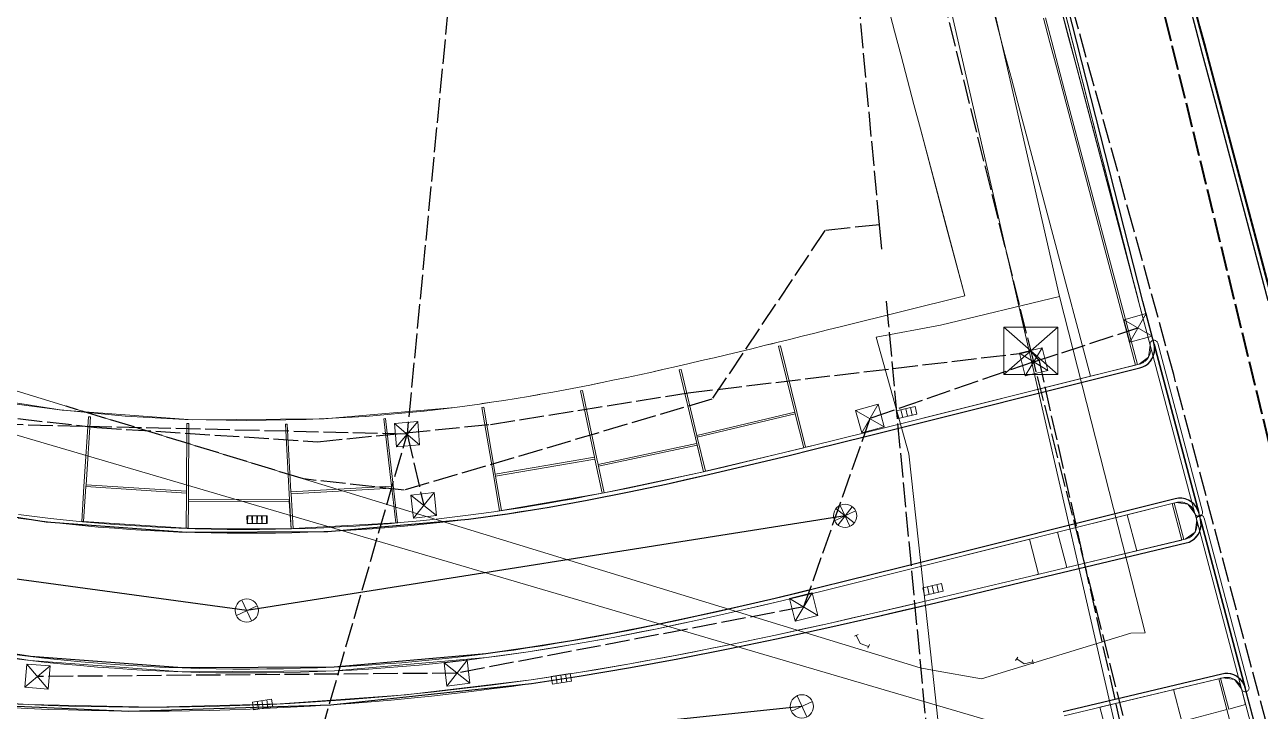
# Model space of a CAD drawing. Header units: metres. Extents: x 105014 to 106600, y 111320 to 118425.
# Drawn here: x 105288.6 to 105352.4, y 112797 to 112832.4 of the extents above; entities that cross this region are included whole.
import ezdxf

# ---------------------------------------------------------------- set-up
doc = ezdxf.new("R2010")
doc.units = ezdxf.units.M
doc.linetypes.add('DASHED', pattern=[1.524, 1.27, -0.254])
for name, color, linetype, lineweight in [('10-PAV-CALZADA-BRT', 12, 'CONTINUOUS', 30), ('10-PAV-CALZADA-MIXTA', 8, 'CONTINUOUS', 30), ('10-PAV-CICLORUTA', 76, 'CONTINUOUS', 18), ('10-PAV-SARDINEL', 252, 'CONTINUOUS', 13), ('20-EP-ZONA-DURA', 253, 'CONTINUOUS', 13), ('20-EP-ZONA-VERDE', 84, 'CONTINUOUS', 13), ('30-RED-ENEL-NODOS', 11, 'CONTINUOUS', 13), ('30-RED-ENEL-PROY', 1, 'DASHED', 25), ('30-RED-ETB-CAMARA', 151, 'CONTINUOUS', 13), ('30-RED-ETB-EXIST', 145, 'CONTINUOUS', 13), ('30-RED-ETB-PROY', 5, 'DASHED', 25), ('30-RED-VANTI-PROY', 2, 'DASHED', 25), ('35-RH-ACUE-MATRIZ-PJ', 150, 'DASHED', 40), ('35-RH-ACUE-MENOR-EXIST', 151, 'CONTINUOUS', 13), ('35-RH-ACUE-MENOR-PROY', 5, 'DASHED', 25), ('35-RH-PLUV-COLECTOR', 96, 'CONTINUOUS', 30), ('35-RH-PLUV-NODOS', 94, 'CONTINUOUS', 13)]:
    doc.layers.add(name, color=color, linetype=linetype, lineweight=lineweight)

# ---------------------------------------------------------------- blocks, each defined once
blk = doc.blocks.new('CAM_ETB_T_14')
for p, q in [((-1.39, -1.22), (1.39, 1.22)), ((-1.39, 1.22), (1.39, -1.22))]:
    blk.add_line(p, q)
blk.add_lwpolyline([(-1.39, -1.22), (1.39, -1.22), (1.39, 1.22), (-1.39, 1.22)], close=True)
blk = doc.blocks.new('CAJA_ENEL')
for p, q in [((-0.6, -0.6), (0.6, 0.6)), ((-0.6, 0.6), (0.6, -0.6))]:
    blk.add_line(p, q)
blk.add_lwpolyline([(-0.6, -0.6), (0.6, -0.6), (0.6, 0.6), (-0.6, 0.6)], close=True)
blk = doc.blocks.new('SUMIDERO')
for p, q in [((-0.25, -0.2), (-0.25, 0.2)), ((0, -0.2), (0, 0.2)), ((0.25, -0.2), (0.25, 0.2))]:
    blk.add_line(p, q)
blk.add_lwpolyline([(-0.5, -0.2), (0.5, -0.2), (0.5, 0.2), (-0.5, 0.2)], close=True)
blk = doc.blocks.new('POZO_PLUV')
for p, q in [((-0.42, -0.42), (0.42, 0.42)), ((-0.42, 0.42), (0.42, -0.42))]:
    blk.add_line(p, q)
blk.add_circle((0, 0), 0.6)

msp = doc.modelspace()

# ---------------------------------------------------------------- linework, layer by layer
at = {"layer": '10-PAV-CALZADA-BRT'}
msp.add_lwpolyline([(105353.0095, 112818.2869), (105349.7627, 112830.5127), (105349.5147, 112831.4482), (105349.2666, 112832.3845), (105349.0185, 112833.3212)], dxfattribs=at)
at = {"layer": '10-PAV-CALZADA-MIXTA'}
for points in [[(105384.8423, 112673.0919), (105374.5137, 112711.9853), (105368.9031, 112733.1131), (105365.9173, 112744.3563), (105365.6806, 112745.2479), (105360.3011, 112765.5049), (105359.2122, 112769.6053), (105351.6076, 112798.2411), (105349.2969, 112806.9424), (105349.2072, 112807.2803), (105346.9011, 112815.964), (105346.3181, 112818.1594), (105337.8211, 112851.5387), (105337.8177, 112851.5574), (105334.1546, 112873.8212)], [(105348.7307, 112833.4282), (105349.0614, 112832.1808), (105349.3923, 112830.9337), (105350.1874, 112827.9397), (105352.7679, 112818.2229)], [(105282.5345, 112807.9359), (105289.73, 112806.8065), (105296.9932, 112806.2626), (105304.2766, 112806.3079), (105311.5325, 112806.9419), (105313.5353, 112807.2211), (105315.6855, 112807.5671), (105317.6537, 112807.9215), (105319.8123, 112808.3467), (105321.7297, 112808.7525), (105323.9157, 112809.2417), (105325.7335, 112809.6665), (105328.0019, 112810.2131), (105329.3613, 112810.5475), (105332.0787, 112811.2227), (105346.1763, 112814.7369), (105346.3265, 112814.7873), (105346.4669, 112814.8607), (105346.594, 112814.9555), (105346.7045, 112815.0691), (105346.7956, 112815.1987), (105346.8651, 112815.3411), (105346.9113, 112815.4927), (105346.9329, 112815.6497), (105346.9295, 112815.8081), (105346.9011, 112815.964), (105349.2072, 112807.2803), (105349.1486, 112807.4428), (105349.0629, 112807.5928), (105348.9527, 112807.7258), (105348.8212, 112807.8379), (105348.6724, 112807.9256), (105348.5107, 112807.9865), (105348.341, 112808.0186), (105348.1683, 112808.021), (105347.9977, 112807.9937), (105333.7717, 112804.4305), (105331.0439, 112803.7527), (105329.6631, 112803.4131), (105327.3525, 112802.8563), (105325.4817, 112802.4191), (105323.2215, 112801.9133), (105321.2187, 112801.4895), (105318.9535, 112801.0433), (105316.8673, 112800.6675), (105314.5773, 112800.2991), (105312.4235, 112799.9987), (105304.6032, 112799.3154), (105296.7533, 112799.2666), (105288.9252, 112799.8528), (105281.1701, 112801.0701)], [(105283.5917, 112797.5002), (105294.0041, 112797.0465), (105304.4214, 112797.3687), (105314.7859, 112798.4649), (105317.2375, 112798.8383), (105319.8883, 112799.2871), (105322.3243, 112799.7365), (105325.0151, 112800.2687), (105325.4263, 112800.3531), (105327.4145, 112800.7707), (105330.1693, 112801.3735), (105332.4681, 112801.8945), (105335.3569, 112802.5657), (105337.0921, 112802.9757), (105340.5857, 112803.8077), (105348.5627, 112805.7131), (105348.7143, 112805.7624), (105348.8561, 112805.8351), (105348.9846, 112805.9294), (105349.0965, 112806.043), (105349.1889, 112806.1729), (105349.2595, 112806.3159), (105349.3065, 112806.4682), (105349.3286, 112806.6261), (105349.3254, 112806.7855), (105349.2969, 112806.9424), (105349.2969, 112806.9424), (105351.6076, 112798.2411), (105351.5866, 112798.3098), (105351.5318, 112798.4387), (105351.4596, 112798.5588), (105351.3712, 112798.6675), (105351.2686, 112798.7628), (105351.1536, 112798.8429), (105351.0153, 112798.9116), (105350.8682, 112798.9582), (105350.7156, 112798.9816), (105350.5612, 112798.9812), (105350.4087, 112798.9571), (105342.2119, 112796.9993)]]:
    msp.add_lwpolyline(points, dxfattribs=at)
at = {"layer": '10-PAV-CICLORUTA'}
msp.add_lwpolyline([(105341.1981, 112832.7701), (105341.5293, 112831.5183), (105341.8607, 112830.2691), (105342.1919, 112829.0215), (105345.9457, 112814.8857), (105343.6169, 112814.3051), (105339.8723, 112828.4055), (105339.5411, 112829.6531), (105339.2095, 112830.9031), (105338.8779, 112832.1563), (105338.5453, 112833.4185)], dxfattribs=at)
for points in [[(105348.3411, 112805.8657), (105346.0061, 112805.3081), (105345.5129, 112807.1651), (105347.8411, 112807.7483), (105348.3411, 112805.8657)], [(105350.6631, 112797.1223), (105348.3435, 112796.5063), (105347.9069, 112798.1501), (105350.2411, 112798.7111), (105350.6631, 112797.1223)]]:
    msp.add_lwpolyline(points, close=True, dxfattribs=at)
at = {"layer": '10-PAV-SARDINEL'}
for points in [[(105359.0189, 112769.554), (105351.4143, 112798.1898), (105349.1036, 112806.8911), (105349.0139, 112807.229), (105346.7078, 112815.9127), (105346.1246, 112818.1091), (105337.6273, 112851.4894), (105337.6243, 112851.5029), (105337.6207, 112851.5231), (105337.2754, 112853.6215), (105337.817, 112851.5572), (105337.8211, 112851.5387), (105337.8557, 112851.361), (105337.8642, 112851.3694), (105346.3181, 112818.1594), (105346.9011, 112815.964), (105349.2072, 112807.2803), (105349.2969, 112806.9424), (105351.6076, 112798.2411), (105359.2122, 112769.6053)], [(105352.7679, 112818.2229), (105350.1874, 112827.9397), (105349.3923, 112830.9337), (105349.0614, 112832.1808), (105348.7307, 112833.4282)], [(105352.9458, 112818.3322), (105350.3807, 112827.991), (105349.5856, 112830.985), (105349.2547, 112832.2321), (105348.9241, 112833.4794)], [(105348.9241, 112833.4794), (105349.2547, 112832.2321), (105349.5856, 112830.985), (105350.3807, 112827.991), (105352.9458, 112818.3322)], [(105349.0185, 112833.3212), (105349.2666, 112832.3845), (105349.5147, 112831.4482), (105349.7627, 112830.5127), (105349.7627, 112830.5127), (105353.0017, 112818.3164)], [(105288.3102, 112807.184), (105289.1343, 112807.079), (105289.9597, 112806.9815), (105290.7852, 112806.8918), (105291.6119, 112806.8096), (105292.4394, 112806.7352), (105293.2675, 112806.6683), (105294.0961, 112806.6092), (105294.9257, 112806.5576), (105295.7549, 112806.5139), (105296.5849, 112806.4777), (105297.4152, 112806.4493), (105298.2458, 112806.4285), (105299.0764, 112806.4154), (105299.9076, 112806.41), (105300.738, 112806.4122), (105301.5687, 112806.4222), (105302.3993, 112806.4399), (105303.2297, 112806.4652), (105304.0598, 112806.4982), (105304.8893, 112806.5388), (105305.719, 112806.5873), (105306.5478, 112806.6433), (105307.3762, 112806.707), (105308.2039, 112806.7784), (105309.0309, 112806.8574), (105309.8574, 112806.944), (105310.6826, 112807.0383), (105311.5072, 112807.1403), (105312.1739, 112807.2283), (105312.8401, 112807.3212), (105313.5062, 112807.419), (105314.2217, 112807.5292), (105314.9371, 112807.6443), (105315.6518, 112807.7642), (105316.3074, 112807.8784), (105316.9623, 112807.9964), (105317.6166, 112808.118), (105318.3358, 112808.2558), (105319.0544, 112808.3974), (105319.7721, 112808.5426), (105320.7302, 112808.7423), (105321.6872, 112808.9479), (105322.7797, 112809.1893), (105323.8711, 112809.4367), (105324.7795, 112809.6471), (105325.6873, 112809.8611), (105326.8213, 112810.1325), (105327.9544, 112810.4074), (105329.3133, 112810.7417), (105332.0304, 112811.4168), (105346.1253, 112814.9303), (105346.1961, 112814.9514), (105346.261, 112814.9771), (105346.3241, 112815.0087), (105346.3839, 112815.0456), (105346.4404, 112815.0877), (105346.4931, 112815.1348), (105346.5413, 112815.1861), (105346.5844, 112815.241), (105346.6236, 112815.3011), (105346.6563, 112815.3625), (105346.6841, 112815.4281), (105346.7055, 112815.4945), (105346.7213, 112815.5631), (105346.7309, 112815.6324), (105346.7344, 112815.7034), (105346.7316, 112815.7742), (105346.7227, 112815.8438), (105346.7077, 112815.9127), (105346.7057, 112815.9212), (105346.7013, 112815.9553), (105346.7027, 112815.9896), (105346.7101, 112816.0232), (105346.723, 112816.055), (105346.7413, 112816.0842), (105346.7642, 112816.1098), (105346.7912, 112816.1311), (105346.8214, 112816.1474), (105346.854, 112816.1583), (105346.888, 112816.1635), (105346.9224, 112816.1628), (105346.9561, 112816.1562), (105346.9882, 112816.144), (105347.0178, 112816.1264), (105347.0439, 112816.104), (105347.0657, 112816.0775), (105347.0828, 112816.0476), (105347.0944, 112816.0153), (105347.0966, 112816.0068), (105349.3982, 112807.3399), (105349.4005, 112807.3316), (105349.4064, 112807.2977), (105349.4065, 112807.2634), (105349.4006, 112807.2295), (105349.389, 112807.1971), (105349.3721, 112807.1672), (105349.3503, 112807.1406), (105349.3242, 112807.1182), (105349.2947, 112807.1005), (105349.2627, 112807.0882), (105349.2289, 112807.0815), (105349.1946, 112807.0807), (105349.1606, 112807.0858), (105349.1279, 112807.0967), (105349.0977, 112807.113), (105349.0706, 112807.1342), (105349.0476, 112807.1598), (105349.0293, 112807.1889), (105349.0163, 112807.2207), (105349.0138, 112807.229), (105348.993, 112807.2952), (105348.9671, 112807.3584), (105348.935, 112807.4206), (105348.8984, 112807.4787), (105348.857, 112807.5333), (105348.8097, 112807.5857), (105348.7597, 112807.6321), (105348.7045, 112807.6752), (105348.6476, 112807.7123), (105348.5859, 112807.7451), (105348.5224, 112807.7722), (105348.4562, 112807.7939), (105348.3892, 112807.8096), (105348.3215, 112807.8194), (105348.2525, 112807.8234), (105348.1823, 112807.8213), (105348.1143, 112807.8134), (105348.0423, 112807.7987), (105333.8201, 112804.2365), (105331.0919, 112803.5586), (105329.7106, 112803.2188), (105328.5551, 112802.9385), (105327.3988, 112802.6617), (105326.4631, 112802.4411), (105325.5264, 112802.2242), (105324.396, 112801.968), (105323.2641, 112801.7179), (105322.2622, 112801.5026), (105321.259, 112801.2936), (105320.5036, 112801.1407), (105319.7475, 112800.9918), (105318.9906, 112800.8468), (105318.2949, 112800.7173), (105317.5982, 112800.5919), (105316.901, 112800.4704), (105316.1373, 112800.3422), (105315.3726, 112800.2192), (105314.6071, 112800.1013), (105313.8885, 112799.9958), (105313.1691, 112799.8954), (105312.4489, 112799.8003), (105311.5813, 112799.693), (105310.7127, 112799.5934), (105309.8433, 112799.5016), (105308.9731, 112799.4177), (105308.1021, 112799.3416), (105307.2305, 112799.2733), (105306.3584, 112799.2129), (105305.4857, 112799.1604), (105304.6126, 112799.1156), (105303.7391, 112799.0788), (105302.8653, 112799.0497), (105301.9913, 112799.0286), (105301.1171, 112799.0153), (105300.2428, 112799.0098), (105300.2428, 112799.0098), (105299.3686, 112799.0123), (105298.4944, 112799.0226), (105297.6204, 112799.0408), (105296.7465, 112799.0668), (105295.8729, 112799.1007), (105294.9996, 112799.1424), (105294.1268, 112799.192), (105293.2544, 112799.2494), (105292.3826, 112799.3147), (105291.5114, 112799.3878), (105290.6409, 112799.4688), (105289.7711, 112799.5576), (105288.9022, 112799.6542), (105288.0342, 112799.7586)], [(105288.059, 112799.957), (105288.9252, 112799.8528), (105289.7923, 112799.7564), (105290.6603, 112799.6678), (105291.529, 112799.587), (105292.3984, 112799.5141), (105293.2684, 112799.4489), (105294.139, 112799.3916), (105295.0101, 112799.3421), (105295.8815, 112799.3005), (105296.7533, 112799.2666), (105297.6254, 112799.2407), (105298.4977, 112799.2225), (105299.3701, 112799.2123), (105300.2426, 112799.2098), (105301.115, 112799.2153), (105301.9874, 112799.2285), (105302.8596, 112799.2496), (105303.7316, 112799.2786), (105304.6032, 112799.3154), (105305.4746, 112799.36), (105306.3454, 112799.4125), (105307.2158, 112799.4728), (105308.0856, 112799.5409), (105308.9548, 112799.6168), (105309.8232, 112799.7006), (105310.6909, 112799.7922), (105311.5576, 112799.8915), (105312.4235, 112799.9987), (105313.1422, 112800.0936), (105313.8601, 112800.1938), (105314.5773, 112800.2991), (105315.3415, 112800.4168), (105316.1048, 112800.5396), (105316.8673, 112800.6675), (105317.5634, 112800.7888), (105318.2588, 112800.9141), (105318.9535, 112801.0433), (105319.7093, 112801.1881), (105320.4644, 112801.3369), (105321.2187, 112801.4895), (105322.2208, 112801.6983), (105323.2215, 112801.9133), (105324.3523, 112802.1631), (105325.4817, 112802.4191), (105326.4175, 112802.6359), (105327.3525, 112802.8563), (105328.5082, 112803.1329), (105329.6631, 112803.4131), (105331.0439, 112803.7527), (105333.7717, 112804.4305), (105347.9977, 112807.9937), (105348.0824, 112808.0111), (105348.1683, 112808.021), (105348.2547, 112808.0236), (105348.341, 112808.0186), (105348.4266, 112808.0062), (105348.5107, 112807.9865), (105348.5929, 112807.9596), (105348.6724, 112807.9256), (105348.7487, 112807.885), (105348.8212, 112807.8379), (105348.8894, 112807.7847), (105348.9527, 112807.7258), (105349.0107, 112807.6617), (105349.0629, 112807.5928), (105349.109, 112807.5197), (105349.1486, 112807.4428), (105349.1814, 112807.3628), (105349.2072, 112807.2803), (105346.9011, 112815.964), (105346.9199, 112815.8779), (105346.9311, 112815.7906), (105346.9346, 112815.7025), (105346.9303, 112815.6145), (105346.9183, 112815.5272), (105346.8986, 112815.4414), (105346.8714, 112815.3576), (105346.837, 112815.2765), (105346.7956, 112815.1987), (105346.7475, 112815.1249), (105346.6931, 112815.0556), (105346.6328, 112814.9914), (105346.5671, 112814.9327), (105346.4964, 112814.88), (105346.4215, 112814.8338), (105346.3427, 112814.7943), (105346.2608, 112814.7619), (105346.1763, 112814.7369), (105332.0787, 112811.2227), (105329.3613, 112810.5475), (105328.0019, 112810.2131), (105326.8681, 112809.938), (105325.7335, 112809.6665), (105324.825, 112809.4523), (105323.9157, 112809.2417), (105322.8234, 112808.9941), (105321.7297, 112808.7525), (105320.7716, 112808.5466), (105319.8123, 112808.3467), (105319.0935, 112808.2012), (105318.374, 112808.0595), (105317.6537, 112807.9215), (105316.9983, 112807.7996), (105316.3422, 112807.6815), (105315.6855, 112807.5671), (105314.9695, 112807.4469), (105314.2528, 112807.3316), (105313.5353, 112807.2211), (105312.8684, 112807.1232), (105312.2008, 112807.0301), (105311.5325, 112806.9419), (105310.7062, 112806.8397), (105309.8789, 112806.7452), (105309.0508, 112806.6584), (105308.222, 112806.5792), (105307.3924, 112806.5076), (105306.5622, 112806.4438), (105305.7315, 112806.3876), (105304.9003, 112806.3392), (105304.0687, 112806.2984), (105303.2367, 112806.2653), (105302.4044, 112806.2399), (105301.572, 112806.2222), (105300.7394, 112806.2122), (105299.9068, 112806.21), (105299.0742, 112806.2154), (105298.2417, 112806.2285), (105297.4093, 112806.2493), (105296.5771, 112806.2779), (105295.7453, 112806.3141), (105294.9138, 112806.358), (105294.0828, 112806.4096), (105293.2523, 112806.4689), (105292.4223, 112806.5359), (105291.5931, 112806.6105), (105290.7645, 112806.6928), (105289.9368, 112806.7828), (105289.1099, 112806.8804), (105288.2839, 112806.9857)], [(105287.7626, 112797.4255), (105288.8025, 112797.3763), (105289.8426, 112797.3348), (105290.883, 112797.3011), (105291.9237, 112797.2752), (105292.9645, 112797.257), (105294.0054, 112797.2465), (105295.0461, 112797.2438), (105296.0874, 112797.2489), (105297.1283, 112797.2617), (105298.169, 112797.2822), (105299.2096, 112797.3105), (105300.25, 112797.3466), (105301.29, 112797.3904), (105302.3297, 112797.4419), (105303.369, 112797.5012), (105304.4075, 112797.5681), (105305.4461, 112797.643), (105306.4838, 112797.7255), (105307.5209, 112797.8157), (105308.5573, 112797.9136), (105309.5929, 112798.0192), (105310.6277, 112798.1325), (105311.6616, 112798.2536), (105312.6946, 112798.3823), (105313.726, 112798.5187), (105314.7576, 112798.6629), (105315.5743, 112798.7825), (105316.3904, 112798.9068), (105317.2058, 112799.0358), (105318.0891, 112799.1805), (105318.9716, 112799.3299), (105319.8534, 112799.484), (105320.6652, 112799.63), (105321.4763, 112799.7797), (105322.2867, 112799.933), (105323.1836, 112800.1065), (105324.0797, 112800.2838), (105324.9752, 112800.4647), (105325.3859, 112800.549), (105326.3797, 112800.7557), (105327.3726, 112800.9663), (105328.7498, 112801.2645), (105330.1258, 112801.5687), (105331.2749, 112801.8273), (105332.4234, 112802.0895), (105333.8677, 112802.4232), (105335.3112, 112802.7604), (105337.046, 112803.1703), (105340.5393, 112804.0023), (105348.4942, 112805.9017), (105348.5077, 112805.9055), (105348.5162, 112805.9077), (105348.5279, 112805.9106), (105348.585, 112805.9276), (105348.6504, 112805.9528), (105348.7139, 112805.9839), (105348.7746, 112806.0206), (105348.8318, 112806.0626), (105348.8855, 112806.1099), (105348.9337, 112806.1607), (105348.9778, 112806.2162), (105349.017, 112806.2756), (105349.0508, 112806.3382), (105349.0789, 112806.4037), (105349.1005, 112806.4699), (105349.1168, 112806.5399), (105349.1265, 112806.6096), (105349.1302, 112806.6808), (105349.1276, 112806.7508), (105349.1186, 112806.8215), (105349.1035, 112806.8911), (105349.1016, 112806.8997), (105349.0972, 112806.9338), (105349.0986, 112806.9681), (105349.1059, 112807.0017), (105349.1189, 112807.0335), (105349.1371, 112807.0626), (105349.16, 112807.0882), (105349.187, 112807.1095), (105349.2173, 112807.1258), (105349.2498, 112807.1367), (105349.2838, 112807.1419), (105349.3182, 112807.1412), (105349.3519, 112807.1346), (105349.384, 112807.1223), (105349.4135, 112807.1047), (105349.4396, 112807.0823), (105349.4614, 112807.0558), (105349.4784, 112807.0259), (105349.49, 112806.9936), (105349.4924, 112806.9851), (105351.799, 112798.2996), (105351.8009, 112798.2924), (105351.8068, 112798.2585), (105351.8068, 112798.224), (105351.801, 112798.1901), (105351.7893, 112798.1577), (105351.7723, 112798.1277), (105351.7504, 112798.1011), (105351.7243, 112798.0787), (105351.6947, 112798.0611), (105351.6625, 112798.0488), (105351.6287, 112798.0422), (105351.5942, 112798.0416), (105351.5602, 112798.0468), (105351.5275, 112798.0578), (105351.4973, 112798.0743), (105351.4703, 112798.0957), (105351.4474, 112798.1214), (105351.4292, 112798.1507), (105351.4163, 112798.1826), (105351.4142, 112798.1898), (105351.3975, 112798.2442), (105351.3717, 112798.3095), (105351.3402, 112798.3726), (105351.3037, 112798.4323), (105351.2622, 112798.4881), (105351.215, 112798.5413), (105351.1644, 112798.5891), (105351.1092, 112798.6328), (105351.0506, 112798.6713), (105350.9908, 112798.7036), (105350.9272, 112798.7312), (105350.8629, 112798.7527), (105350.7955, 112798.7692), (105350.7284, 112798.7794), (105350.6594, 112798.784), (105350.5906, 112798.7827), (105350.5221, 112798.7754), (105350.4497, 112798.7613), (105342.2583, 112796.8048)], [(105342.2119, 112796.9993), (105350.4087, 112798.9571), (105350.493, 112798.9734), (105350.5783, 112798.9825), (105350.6641, 112798.9841), (105350.7498, 112798.9784), (105350.8346, 112798.9654), (105350.918, 112798.9452), (105350.9994, 112798.9179), (105351.0781, 112798.8837), (105351.1536, 112798.8429), (105351.2268, 112798.7947), (105351.2955, 112798.7404), (105351.3591, 112798.6802), (105351.4173, 112798.6147), (105351.4695, 112798.5443), (105351.5153, 112798.4697), (105351.5545, 112798.3913), (105351.5866, 112798.3098), (105351.6076, 112798.2411), (105349.2969, 112806.9424), (105349.3158, 112806.8558), (105349.327, 112806.7679), (105349.3304, 112806.6793), (105349.3259, 112806.5908), (105349.3136, 112806.503), (105349.2935, 112806.4166), (105349.2659, 112806.3324), (105349.2309, 112806.2509), (105349.1889, 112806.1729), (105349.1401, 112806.0989), (105349.085, 112806.0295), (105349.0239, 112805.9653), (105348.9574, 112805.9067), (105348.886, 112805.8543), (105348.8102, 112805.8083), (105348.7306, 112805.7693), (105348.6479, 112805.7375), (105348.5627, 112805.7131), (105340.5857, 112803.8077), (105337.0921, 112802.9757), (105335.3569, 112802.5657), (105333.9129, 112802.2283), (105332.4681, 112801.8945), (105331.3191, 112801.6322), (105330.1693, 112801.3735), (105328.7925, 112801.0691), (105327.4145, 112800.7707), (105326.4208, 112800.5599), (105325.4263, 112800.3531), (105325.0151, 112800.2687), (105324.1189, 112800.0876), (105323.222, 112799.9102), (105322.3243, 112799.7365), (105321.513, 112799.5831), (105320.701, 112799.4333), (105319.8883, 112799.2871), (105319.0055, 112799.1328), (105318.1219, 112798.9832), (105317.2375, 112798.8383), (105316.421, 112798.7092), (105315.6038, 112798.5847), (105314.7859, 112798.4649), (105313.7535, 112798.3206), (105312.72, 112798.184), (105311.6855, 112798.055), (105310.6501, 112797.9338), (105309.6139, 112797.8203), (105308.5768, 112797.7145), (105307.5389, 112797.6164), (105306.5004, 112797.5261), (105305.4612, 112797.4435), (105304.4214, 112797.3687), (105303.3811, 112797.3015), (105302.3404, 112797.2422), (105301.2992, 112797.1906), (105300.2576, 112797.1467), (105299.2158, 112797.1106), (105298.1737, 112797.0823), (105297.1314, 112797.0617), (105296.089, 112797.0489), (105295.0466, 112797.0438), (105294.0041, 112797.0465), (105292.9617, 112797.057), (105291.9194, 112797.0752), (105290.8773, 112797.1012), (105289.8353, 112797.1349), (105288.7937, 112797.1764), (105287.7524, 112797.2257)]]:
    msp.add_lwpolyline(points, dxfattribs=at)
at = {"layer": '20-EP-ZONA-DURA'}
for points in [[(105337.7212, 112851.1207), (105346.1244, 112818.1091), (105346.0436, 112818.4135), (105341.6791, 112834.8963), (105339.5227, 112843.3244), (105339.3362, 112844.0884), (105337.7212, 112851.1207)], [(105302.3714, 112806.4476), (105302.2723, 112807.8454), (105302.2729, 112807.9453), (105297.073, 112807.9741), (105297.0747, 112808.2741), (105297.0945, 112811.8727), (105296.9947, 112811.8733), (105296.9752, 112808.3777), (105291.7923, 112808.7159), (105292.0203, 112812.2091), (105291.9205, 112812.2157), (105291.6861, 112808.6231), (105291.5685, 112806.8223), (105291.6683, 112806.8157), (105296.9646, 112806.4739), (105296.9645, 112806.4695), (105297.0647, 112806.4689), (105302.3714, 112806.4476), (105302.4715, 112806.4505), (105307.7715, 112806.7448), (105307.8713, 112806.7549), (105307.6643, 112808.5461), (105307.2515, 112812.1221), (105307.1521, 112812.1105), (105307.5536, 112808.6342), (105302.3673, 112808.3501), (105302.1759, 112811.8439), (105302.0761, 112811.8385), (105302.2729, 112808.2453), (105302.3714, 112806.4476)], [(105319.0544, 112808.3974), (105318.5253, 112808.2942), (105323.6498, 112809.3865), (105322.7797, 112809.1893), (105321.6872, 112808.9479), (105320.7302, 112808.7423), (105319.7721, 112808.5426), (105319.0544, 112808.3974)], [(105313.1332, 112807.365), (105313.2317, 112807.3827), (105318.4272, 112808.2745), (105318.3358, 112808.2558), (105317.6166, 112808.118), (105316.9623, 112807.9964), (105316.3074, 112807.8784), (105315.6518, 112807.7642), (105314.9371, 112807.6443), (105314.2217, 112807.5292), (105313.5062, 112807.419), (105313.1332, 112807.365)], [(105346.0061, 112805.3079), (105342.4062, 112804.4481), (105341.9234, 112806.2661), (105345.5129, 112807.1652), (105346.0061, 112805.3079)]]:
    msp.add_lwpolyline(points, close=True, dxfattribs=at)
for points in [[(105287.4311, 112812.9795), (105290.5565, 112812.5628), (105290.6252, 112812.5552), (105290.6419, 112812.5533), (105293.8023, 112812.2558), (105293.8179, 112812.2546), (105296.8856, 112812.0806), (105296.9479, 112812.0784), (105296.9542, 112812.0782), (105300.0626, 112812.0191), (105303.137, 112812.0733), (105303.1479, 112812.0737), (105306.1897, 112812.2384), (105306.2043, 112812.2395), (105309.222, 112812.5131), (105309.2325, 112812.5143), (105310.8199, 112812.7023), (105311.4597, 112812.7867), (105312.0895, 112812.8747), (105312.2329, 112812.8958), (105312.7199, 112812.9673), (105313.3511, 112813.0641), (105313.9833, 112813.1655), (105314.6159, 112813.2711), (105315.2081, 112813.3737), (105315.2495, 112813.3809), (105315.8837, 112813.4945), (105316.5187, 112813.6119), (105317.1545, 112813.7329), (105317.7909, 112813.8575), (105318.1627, 112813.9322), (105318.4281, 112813.9855), (105319.0661, 112814.1165), (105319.7049, 112814.2507), (105320.3445, 112814.3879), (105320.9851, 112814.5279), (105321.1007, 112814.5536), (105321.6263, 112814.6705), (105322.2687, 112814.8157), (105322.9117, 112814.9631), (105323.5559, 112815.1125), (105324.0265, 112815.2232), (105324.2009, 112815.2643), (105324.8469, 112815.4177), (105325.4941, 112815.5731), (105326.1423, 112815.7299), (105326.7915, 112815.8883), (105326.9435, 112815.9256), (105327.1973, 112815.9879), (105327.4419, 112816.0479), (105328.0907, 112816.2079), (105328.7441, 112816.3697), (105329.3987, 112816.5323), (105330.0547, 112816.6957), (105330.7119, 112816.8595), (105337.1331, 112818.4601), (105336.1663, 112822.1009), (105334.8465, 112827.0709), (105334.5151, 112828.3191), (105334.1831, 112829.5711), (105333.8507, 112830.8277), (105333.5163, 112832.0961), (105333.1837, 112833.3641)], [(105338.5453, 112833.4185), (105338.8779, 112832.1563), (105339.2095, 112830.9031), (105339.5411, 112829.6531), (105339.8723, 112828.4055), (105343.6167, 112814.306), (105332.0304, 112811.4168), (105329.3133, 112810.7417), (105328.9229, 112810.6453), (105328.4885, 112812.3923), (105327.6199, 112815.8857), (105327.5229, 112815.8617), (105328.3675, 112812.4654), (105323.3101, 112811.2587), (105322.4979, 112814.6631), (105322.4007, 112814.6399), (105323.2359, 112811.1387), (105323.6534, 112809.3873), (105323.3198, 112810.7478), (105323.2989, 112810.8455), (105318.2127, 112809.7639), (105318.1503, 112810.0575), (105317.4015, 112813.5787), (105317.3037, 112813.5579), (105318.0315, 112810.1356), (105312.9103, 112809.2575), (105312.3187, 112812.7071), (105312.2201, 112812.6903), (105312.8285, 112809.1425), (105313.1332, 112807.365), (105313.1332, 112807.365), (105312.8401, 112807.3212), (105312.1739, 112807.2283), (105311.5072, 112807.1403), (105310.6826, 112807.0383), (105309.8574, 112806.944), (105309.0309, 112806.8574), (105308.2039, 112806.7784), (105307.3762, 112806.707), (105306.5478, 112806.6433), (105305.719, 112806.5873), (105304.8893, 112806.5388), (105304.0598, 112806.4982), (105303.2297, 112806.4652), (105302.3993, 112806.4399), (105301.5687, 112806.4222), (105300.738, 112806.4122), (105299.9076, 112806.41), (105299.0764, 112806.4154), (105298.2458, 112806.4285), (105297.4152, 112806.4493), (105296.5849, 112806.4777), (105295.7549, 112806.5139), (105294.9257, 112806.5576), (105294.0961, 112806.6092), (105293.2675, 112806.6683), (105292.4394, 112806.7352), (105291.6119, 112806.8096), (105290.7852, 112806.8918), (105289.9597, 112806.9815), (105289.1343, 112807.079), (105288.3102, 112807.184)], [(105341.2949, 112832.7957), (105341.6259, 112831.5439), (105341.9573, 112830.2947), (105342.2885, 112829.0471), (105346.0426, 112814.9109), (105345.9454, 112814.8867), (105342.1919, 112829.0215), (105341.8607, 112830.2691), (105341.5293, 112831.5183), (105341.1981, 112832.7701)], [(105346.1677, 112789.5045), (105344.1115, 112797.2473), (105350.241, 112798.7115), (105347.9069, 112798.1501), (105347.9069, 112798.1501), (105348.3435, 112796.5063), (105350.663, 112797.1223), (105352.049, 112791.9033)]]:
    msp.add_lwpolyline(points, dxfattribs=at)
at = {"layer": '20-EP-ZONA-VERDE'}
for points in [[(105333.1837, 112833.3641), (105333.5163, 112832.0961), (105333.8507, 112830.8277), (105334.1831, 112829.5711), (105334.5151, 112828.3191), (105334.8465, 112827.0709), (105337.1331, 112818.4601), (105330.7119, 112816.8595), (105330.0547, 112816.6957), (105329.3987, 112816.5323), (105328.7441, 112816.3697), (105328.0907, 112816.2079), (105327.4419, 112816.0479), (105326.7915, 112815.8883), (105326.1423, 112815.7299), (105325.4941, 112815.5731), (105324.8469, 112815.4177), (105324.2009, 112815.2643), (105323.5559, 112815.1125), (105322.9117, 112814.9631), (105322.2687, 112814.8157), (105321.6263, 112814.6705), (105320.9851, 112814.5279), (105320.3445, 112814.3879), (105319.7049, 112814.2507), (105319.0661, 112814.1165), (105318.4281, 112813.9855), (105317.7909, 112813.8575), (105317.1545, 112813.7329), (105316.5187, 112813.6119), (105315.8837, 112813.4945), (105315.2495, 112813.3809), (105314.6159, 112813.2711), (105313.9833, 112813.1655), (105313.3511, 112813.0641), (105312.7199, 112812.9673), (105312.0895, 112812.8747), (105311.4597, 112812.7867), (105310.8199, 112812.7023), (105304.0764, 112812.1121), (105297.3074, 112812.0655), (105290.5565, 112812.5628), (105283.8673, 112813.6009)], [(105342.1643, 112833.0285), (105342.4955, 112831.7763), (105342.8269, 112830.5263), (105343.1583, 112829.2781), (105346.7077, 112815.9127), (105346.6233, 112815.3005), (105346.1281, 112814.9311), (105346.0429, 112814.9099), (105342.2885, 112829.0471), (105341.9573, 112830.2947), (105341.6259, 112831.5439), (105341.2949, 112832.7957)], [(105281.1301, 112800.8743), (105288.9013, 112799.6545), (105296.7456, 112799.0671), (105304.6117, 112799.116), (105312.4481, 112799.8007), (105314.6063, 112800.1015), (105316.9001, 112800.4707), (105318.9897, 112800.8469), (105321.2579, 112801.2939), (105323.2631, 112801.7181), (105325.5257, 112802.2245), (105327.3979, 112802.6619), (105329.7097, 112803.2193), (105331.0909, 112803.5589), (105333.8193, 112804.2369), (105340.4673, 112805.9019), (105340.9457, 112804.0999), (105340.5383, 112804.0027), (105337.0449, 112803.1705), (105335.3103, 112802.7607), (105332.4225, 112802.0897), (105330.1249, 112801.5691), (105327.3717, 112800.9665), (105324.9741, 112800.4649), (105322.2859, 112799.9331), (105319.8525, 112799.4843), (105317.2047, 112799.0361), (105314.7565, 112798.6631), (105308.2973, 112797.8886), (105301.809, 112797.4154), (105295.3057, 112797.2446), (105288.8015, 112797.3765), (105282.3104, 112797.8108)]]:
    msp.add_lwpolyline(points, dxfattribs=at)
for points in [[(105328.4885, 112812.3923), (105328.9229, 112810.6453), (105328.8259, 112810.6213), (105328.8247, 112810.6259), (105328.3913, 112812.3683), (105328.3675, 112812.4654), (105327.5229, 112815.8617), (105327.6199, 112815.8857), (105328.4885, 112812.3923)], [(105323.3101, 112811.2587), (105323.3333, 112811.1616), (105323.7511, 112809.4103), (105323.6534, 112809.3873), (105323.2359, 112811.1387), (105322.4007, 112814.6399), (105322.4979, 112814.6631), (105323.3101, 112811.2587)], [(105318.1503, 112810.0575), (105318.2127, 112809.7639), (105318.2335, 112809.6661), (105318.5251, 112808.2951), (105318.4271, 112808.2752), (105318.0523, 112810.0377), (105318.0355, 112810.1363), (105318.0315, 112810.1356), (105317.3037, 112813.5579), (105317.4015, 112813.5787), (105318.1503, 112810.0575)], [(105292.0203, 112812.2091), (105291.7923, 112808.7159), (105291.7859, 112808.6163), (105291.6683, 112806.8157), (105291.5685, 112806.8223), (105291.6861, 112808.6231), (105291.9205, 112812.2157), (105292.0203, 112812.2091)], [(105312.9103, 112809.2575), (105312.9271, 112809.159), (105313.2317, 112807.3827), (105313.1331, 112807.3657), (105312.8285, 112809.1425), (105312.2201, 112812.6903), (105312.3187, 112812.7071), (105312.9103, 112809.2575)], [(105328.3913, 112812.3683), (105323.3333, 112811.1616), (105323.3101, 112811.2587), (105328.3675, 112812.4654), (105328.3913, 112812.3683)], [(105328.8247, 112810.6259), (105323.7511, 112809.4103), (105323.3333, 112811.1616), (105328.3913, 112812.3683), (105328.8247, 112810.6259)], [(105297.0945, 112811.8727), (105297.0747, 112808.2741), (105297.073, 112807.9741), (105297.0725, 112807.8741), (105297.0647, 112806.4689), (105296.9645, 112806.4695), (105296.9646, 112806.4739), (105296.9748, 112808.2747), (105296.9749, 112808.2777), (105296.9813, 112808.3773), (105296.9752, 112808.3777), (105296.9947, 112811.8733), (105297.0945, 112811.8727)], [(105302.3673, 112808.3501), (105302.3728, 112808.2504), (105302.4715, 112806.4505), (105302.3715, 112806.4464), (105302.2729, 112808.2453), (105302.0761, 112811.8385), (105302.1759, 112811.8439), (105302.3673, 112808.3501)], [(105307.6643, 112808.5461), (105307.8713, 112806.7549), (105307.7719, 112806.7435), (105307.7711, 112806.746), (105307.5651, 112808.5349), (105307.5595, 112808.6345), (105307.5536, 112808.6342), (105307.1521, 112812.1105), (105307.2515, 112812.1221), (105307.6643, 112808.5461)], [(105323.3198, 112810.7478), (105318.2335, 112809.6661), (105318.2127, 112809.7639), (105323.2989, 112810.8455), (105323.3198, 112810.7478)], [(105323.6534, 112809.3873), (105318.5251, 112808.2951), (105318.2335, 112809.6661), (105323.3198, 112810.7478), (105323.6534, 112809.3873)], [(105318.0523, 112810.0377), (105312.9271, 112809.159), (105312.9103, 112809.2575), (105318.0315, 112810.1356), (105318.0523, 112810.0377)], [(105318.4271, 112808.2752), (105313.2317, 112807.3827), (105312.9271, 112809.159), (105318.0523, 112810.0377), (105318.4271, 112808.2752)], [(105318.0523, 112810.0377), (105318.0315, 112810.1356), (105318.0355, 112810.1363), (105318.0523, 112810.0377)], [(105296.9749, 112808.2777), (105296.9748, 112808.2747), (105296.9646, 112806.4739), (105291.6683, 112806.8157), (105291.7859, 112808.6163), (105296.9749, 112808.2777)], [(105296.9752, 112808.3777), (105296.9749, 112808.2777), (105291.7859, 112808.6163), (105291.7923, 112808.7159), (105296.9752, 112808.3777)], [(105296.9813, 112808.3773), (105296.9749, 112808.2777), (105296.9752, 112808.3777), (105296.9813, 112808.3773)], [(105307.5651, 112808.5349), (105302.3728, 112808.2504), (105302.3673, 112808.3501), (105307.5536, 112808.6342), (105307.5651, 112808.5349)], [(105307.7711, 112806.746), (105302.4715, 112806.4505), (105302.3728, 112808.2504), (105307.5651, 112808.5349), (105307.7711, 112806.746)], [(105307.5651, 112808.5349), (105307.5536, 112808.6342), (105307.5595, 112808.6345), (105307.5651, 112808.5349)], [(105302.2723, 112807.8454), (105302.3715, 112806.4464), (105297.0647, 112806.4689), (105297.0725, 112807.8741), (105302.2723, 112807.8454)], [(105302.2729, 112807.9453), (105302.2723, 112807.8454), (105297.0725, 112807.8741), (105297.073, 112807.9741), (105302.2729, 112807.9453)], [(105349.0137, 112807.2289), (105349.1035, 112806.8909), (105349.0171, 112806.2753), (105348.5161, 112805.9075), (105348.4385, 112805.8889), (105347.9383, 112807.7727), (105348.0461, 112807.7997), (105348.6468, 112807.7127), (105349.0137, 112807.2289)], [(105351.4143, 112798.1897), (105351.6295, 112797.3791), (105350.7597, 112797.1479), (105350.3385, 112798.7345), (105350.4553, 112798.7625), (105351.0514, 112798.6711), (105351.4143, 112798.1897)]]:
    msp.add_lwpolyline(points, close=True, dxfattribs=at)
at = {"layer": '30-RED-ENEL-PROY'}
for points in [[(105340.6927, 112815.0525), (105331.5355, 112851.9327)], [(105311.3393, 112842.2989), (105308.3579, 112811.3253)], [(105340.6927, 112815.0525), (105346.0737, 112816.8019)], [(105340.6927, 112815.0525), (105332.2425, 112812.1251)], [(105348.6809, 112783.5167), (105340.6927, 112815.0525)], [(105308.3579, 112811.3253), (105287.8223, 112811.8141)], [(105332.2425, 112812.1251), (105328.8199, 112802.4163)], [(105297.6253, 112773.9917), (105308.3579, 112811.3253)], [(105308.3579, 112811.3253), (105309.2199, 112807.6515)], [(105328.8199, 112802.4163), (105310.9299, 112799.0013)], [(105310.9299, 112799.0013), (105289.2905, 112798.8237)]]:
    msp.add_lwpolyline(points, dxfattribs=at)
at = {"layer": '30-RED-ETB-EXIST'}
for points in [[(105340.541, 112815.622), (105340.463, 112815.604), (105333.708, 112845.025), (105333.448, 112846.222)], [(105270.155, 112816.418), (105270.647, 112816.43), (105344.101, 112794.878), (105345.211, 112795.11), (105345.169, 112795.31)], [(105345.169, 112795.31), (105345.248, 112795.118), (105344.913, 112796.221), (105340.463, 112815.604), (105340.541, 112815.622)]]:
    msp.add_lwpolyline(points, dxfattribs=at)
at = {"layer": '30-RED-ETB-PROY'}
for points in [[(105270.155, 112816.418), (105270.715, 112815.718), (105273.425, 112814.937), (105282.208, 112812.802), (105292.346, 112811.667), (105303.737, 112810.936), (105312.657, 112811.826), (105322.854, 112813.453), (105339.96, 112815.485), (105340.541, 112815.622)], [(105345.169, 112795.31), (105345.229, 112796.165), (105340.986, 112815.103), (105340.541, 112815.622)]]:
    msp.add_lwpolyline(points, dxfattribs=at)
at = {"layer": '30-RED-VANTI-PROY'}
msp.add_lwpolyline([(105370.8717, 112727.7386), (105367.6003, 112740.4501), (105365.9161, 112746.3363), (105364.9097, 112749.8135), (105363.4193, 112753.6937), (105360.8135, 112765.3983), (105356.1427, 112783.0601), (105354.2839, 112790.4611), (105347.9201, 112814.3913), (105345.8427, 112821.9247), (105340.7719, 112840.2541), (105339.0697, 112847.9581), (105337.7281, 112853.7557), (105335.1097, 112861.1567), (105334.4737, 112866.8803), (105334.4435, 112872.6391)], dxfattribs=at)
at = {"layer": '35-RH-ACUE-MATRIZ-PJ'}
msp.add_lwpolyline([(105354.3102, 112872.6247), (105348.677, 112872.3574), (105339.3455, 112872.0888), (105340.1054, 112866.2419), (105343.2989, 112849.6234), (105344.06, 112846.2737), (105345.3551, 112840.5741), (105347.1048, 112834.3239), (105355.5593, 112799.7184), (105363.4299, 112770.852)], dxfattribs=at)
at = {"layer": '35-RH-ACUE-MENOR-EXIST'}
for points in [[(105338.57, 112933.41), (105334.46, 112911.9), (105332.66, 112896.22), (105332.69, 112859.36), (105342.02, 112818.42)], [(105338.57, 112933.41), (105334.46, 112911.9), (105332.66, 112896.22), (105332.69, 112859.36), (105342.02, 112818.42)], [(105334.83, 112799.27), (105139.12, 112859.21)], [(105334.83, 112799.27), (105139.12, 112859.21)], [(105335.89, 112816.94), (105342.02, 112818.42)], [(105335.89, 112816.94), (105342.02, 112818.42)], [(105342.02, 112818.42), (105346.44, 112801.08), (105345.7, 112801.06)], [(105342.02, 112818.42), (105346.44, 112801.08), (105345.7, 112801.06)], [(105332.57, 112816.32), (105335.89, 112816.94)], [(105332.57, 112816.32), (105335.89, 112816.94)], [(105337.2364, 112782.8473), (105337.21, 112783.09), (105335.4627, 112799.1582), (105334.25, 112810.31), (105332.57, 112816.32)], [(105331.6327, 112800.997), (105331.4474, 112800.9093)], [(105331.5392, 112800.9527), (105331.7376, 112800.5358)], [(105345.7, 112801.06), (105338, 112798.71), (105335.4627, 112799.1582), (105334.83, 112799.27)], [(105345.7, 112801.06), (105338, 112798.71), (105335.4627, 112799.1582), (105334.83, 112799.27)], [(105332.1736, 112800.3819), (105331.7376, 112800.5358)], [(105332.2123, 112800.4768), (105332.1348, 112800.287)], [(105339.8722, 112799.8239), (105339.7593, 112799.6528)], [(105339.8153, 112799.7376), (105340.2012, 112799.4841)], [(105340.6538, 112799.5788), (105340.2012, 112799.4841)], [(105340.6377, 112799.68), (105340.6698, 112799.4776)]]:
    msp.add_lwpolyline(points, dxfattribs=at)
at = {"layer": '35-RH-ACUE-MENOR-PROY'}
for points in [[(105332.8525, 112820.8692), (105332.7361, 112822.1232), (105329.9268, 112852.3954), (105331.3155, 112856.8902), (105330.5303, 112865.3082), (105329.3149, 112878.3328), (105329.3149, 112878.3328), (105328.4514, 112887.5875), (105331.0004, 112912.1736), (105331.9897, 112921.716), (105332.0118, 112921.9296), (105332.4363, 112925.0234), (105332.8924, 112928.3996), (105334.7407, 112929.4167), (105338.9743, 112943.7197), (105345.6499, 112969.5054), (105347.3204, 112970.3667), (105351.4147, 112985.5466)], [(105332.7361, 112822.1232), (105329.9226, 112821.8256), (105324.0913, 112813.1255), (105308.2061, 112808.436), (105303.0101, 112809.0138), (105290.7585, 112812.7677)], [(105339.5681, 112782.1511), (105338.5972, 112782.441), (105336.2787, 112784.3268), (105335.9691, 112787.6449), (105335.3844, 112793.9113), (105333.6491, 112812.2865), (105333.2201, 112816.9076), (105333.0834, 112818.3798)]]:
    msp.add_lwpolyline(points, dxfattribs=at)
at = {"layer": '35-RH-PLUV-COLECTOR'}
for points in [[(105330.9598, 112807.1138), (105300.0856, 112802.2282)], [(105300.0856, 112802.2282), (105277.4534, 112805.3051)], [(105328.732, 112797.2884), (105291.75, 112793.41)]]:
    msp.add_lwpolyline(points, dxfattribs=at)

# ---------------------------------------------------------------- block references
at = {"layer": '30-RED-ENEL-NODOS'}
for p, rotation in [((105346.0737, 112816.8019), 105.3), ((105340.6927, 112815.0524), 103.7), ((105332.2425, 112812.1251), 105.4), ((105308.3579, 112811.3252), 4.9), ((105309.2198, 112807.6515), 96.3), ((105328.8198, 112802.4162), 104.1), ((105289.2905, 112798.8236), 85.1), ((105310.93, 112799.0012), 96.8)]:
    msp.add_blockref('CAJA_ENEL', p, dxfattribs=dict(at, rotation=rotation))
at = {"layer": '30-RED-ETB-CAMARA'}
msp.add_blockref('CAM_ETB_T_14', (105340.541, 112815.622), dxfattribs=at)
at = {"layer": '35-RH-PLUV-NODOS'}
for name, p, rotation in [('SUMIDERO', (105334.1324, 112812.4382), 193.2), ('POZO_PLUV', (105330.9598, 112807.1138), 340), ('POZO_PLUV', (105330.9598, 112807.1138), 97.1), ('SUMIDERO', (105300.6007, 112806.9032), 181.3), ('SUMIDERO', (105300.6329, 112806.9178), 179), ('SUMIDERO', (105300.6329, 112806.9178), 179), ('SUMIDERO', (105335.4964, 112803.3159), 193.2), ('POZO_PLUV', (105300.0856, 112802.2282), 340), ('SUMIDERO', (105316.3184, 112798.7054), 8.9), ('SUMIDERO', (105316.3184, 112798.7054), 8.9), ('SUMIDERO', (105300.9011, 112797.3925), 8.9), ('POZO_PLUV', (105328.732, 112797.2884), 340)]:
    msp.add_blockref(name, p, dxfattribs=dict(at, rotation=rotation))

doc.saveas('drawing.dxf')
